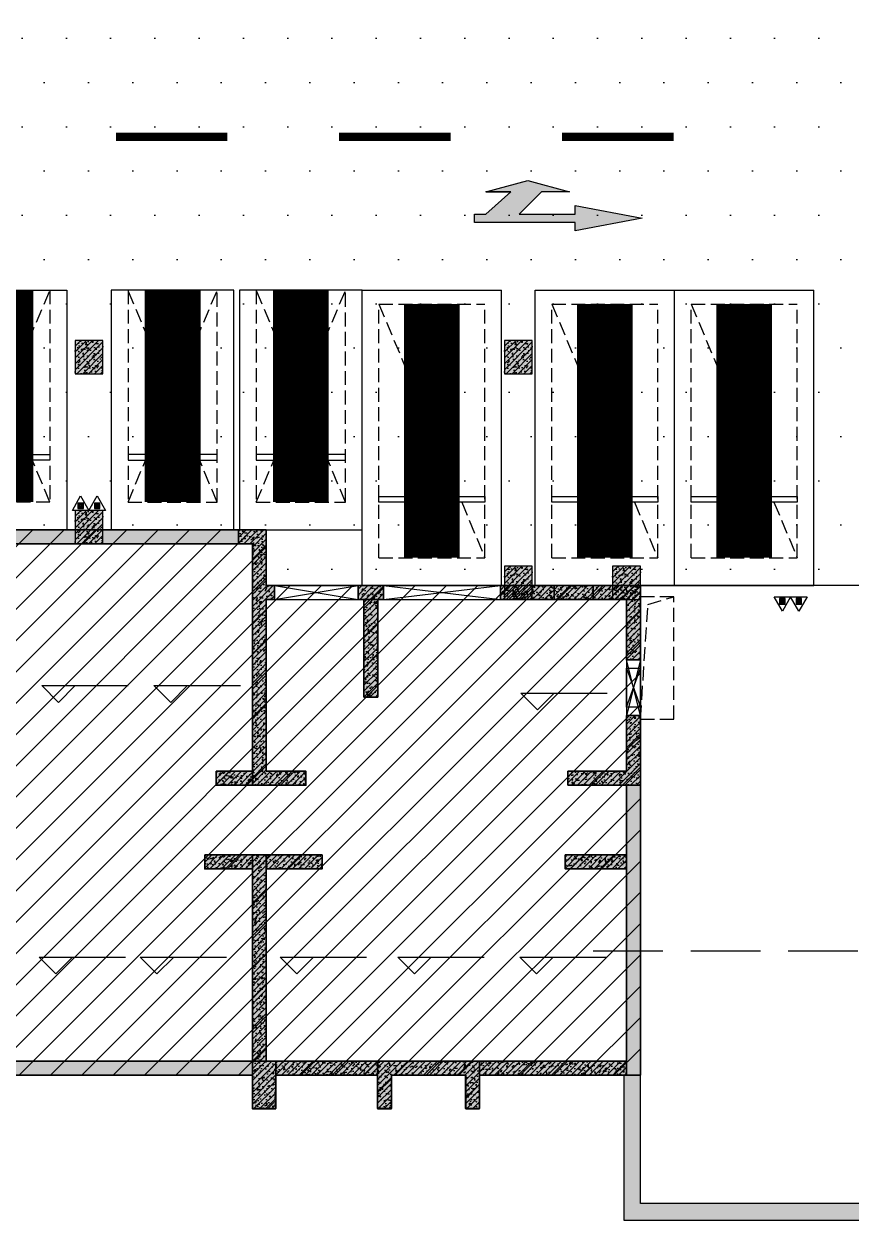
# Model space of a CAD drawing. Extents: x -1338203 to 1886333, y -783476 to 1038610.
# Drawn here: x 622730 to 637563, y 181499 to 202955 of the extents above; entities that cross this region are included whole.
import ezdxf

# ---------------------------------------------------------------- set-up
doc = ezdxf.new("R2010")
doc.units = 0
doc.header["$LTSCALE"] = 1000
doc.header["$MEASUREMENT"] = 0
for name, pattern in [('$2$DASH', [0.35, 0.25, -0.1]), ('A-001-平面B2$0$__DASH', [0.35, 0.25, -0.1]), ('DASH', [0.35, 0.25, -0.1])]:
    doc.linetypes.add(name, pattern=pattern)
for name, color, linetype in [('$0$0A-O-HOLE', 52, 'Continuous'), ('$0$DIM_SYMB', 3, 'Continuous'), ('0A-P-PKNG-LINE', 9, 'Continuous'), ('A-001-平面参照B1$0$0A-ELEV-PATT', 8, 'Continuous'), ('A-001-平面参照B1$0$AUDIT_D_220531184525-2', 40, 'Continuous'), ('A-001-车位参照B1$0$A-001-车位参照B1$0$0A-P-PKNG-CAR(A)', 43, 'Continuous'), ('A-001-车位参照B1$0$A-001-车位参照B1$0$0A-P-PKNG-CAR(B)', 21, 'Continuous'), ('A-17-平面B1$0$0A-A-SYMB-ELEV', 150, 'Continuous'), ('p-a-mini', 150, 'Continuous'), ('p-a-regular', 5, 'Continuous'), ('S001地下一墙柱$0$S001地下一墙柱$0$0S-CC-LINE', 52, 'Continuous'), ('S001地下一墙柱$0$S001地下一墙柱$0$0S-CW-HATCH', 251, 'Continuous'), ('S001地下一墙柱$0$S001地下一墙柱$0$0S-CW-HATCH-UP', 251, 'Continuous'), ('S001地下一墙柱$0$S001地下一墙柱$0$0S-CW-LINE', 72, 'Continuous'), ('S17柱墙B1_1$0$0S-CC-LINE', 52, 'Continuous'), ('S17柱墙B1_1$0$0S-CW-HATCH', 251, 'Continuous'), ('S17柱墙B1_1$0$0S-CW-HATCH-UP', 251, 'Continuous'), ('S17柱墙B1_1$0$0S-CW-LINE', 72, 'Continuous'), ('S17柱墙B1_1$0$0S-S-HOLE', 55, 'Continuous'), ('中心线', 42, 'Continuous'), ('地面指向箭头', 7, 'Continuous'), ('负一层消火栓$0$0P-EQUIP-FH', 7, 'Continuous')]:
    doc.layers.add(name, color=color, linetype=linetype)
doc.layers.add('AAD-A-PROOF', color=30, linetype='Continuous', plot=False)
pattern_1 = [(45, (0, 0), (-53.03301, 53.03301), []), (50, (0, 0), (215.17805, -18.82564), [22.5, -247.5]), (355, (0, 0), (-41.6254, 225.6576), [18, -198]), (100.4514, (17.93, -1.57), (173.5528, 206.8319), [19.1221, -210.3426]), (46.1842, (0, 60), (320.1723, -49.6557), [33.75, -371.25]), (96.6356, (26.68, 55.86), (280.3988, 292.2354), [28.683, -315.514]), (351.1842, (0, 60), (280.3986, 292.2356), [27, -297]), (21, (30, 45), (179.0721, -120.78567), [22.5, -247.5]), (326, (30, 45), (72.9946, 217.545), [18, -198]), (71.4514, (44.92, 34.93), (252.0668, 96.75915), [19.1221, -210.3426]), (37.5, (0, 0), (3.64796, 99.86816), [0, -195.6, 0, -201, 0, -198.75]), (7.5, (0, 0), (78.92086, 118.32351), [0, -114.6, 0, -191.1, 0, -75.75]), (327.5, (-66.9, 0), (160.14673, -6.76646), [0, -75, 0, -234, 0, -310.5]), (317.5, (-96.9, 0), (174.95585, 30.0315), [0, -97.5, 0, -155.4, 0, -220.5])]
pattern_2 = [(45, (-973707.43, 498509.825), (-53.0330086, 53.0330086), []), (50, (-973707.43, 498509.83), (215.178055, -18.82564), [22.5, -247.5]), (355, (-973707.43, 498509.83), (-41.6254, 225.65764), [18, -198]), (100.4514, (-973689.5, 498508.26), (173.552815, 206.831863), [19.122057, -210.342634]), (46.1842, (-973707.43, 498569.83), (320.172315, -49.655704), [33.75, -371.25]), (96.6356, (-973680.75, 498565.7), (280.39881, 292.23536), [28.68309, -315.5139]), (351.1842, (-973707.43, 498569.83), (280.39858, 292.23558), [27, -297]), (21, (-973677.43, 498554.83), (179.072116, -120.785667), [22.5, -247.5]), (326, (-973677.43, 498554.83), (72.9946, 217.545014), [18, -198]), (71.4514, (-973662.5, 498544.76), (252.06679, 96.75915), [19.122057, -210.342634]), (37.5, (-973707.43, 498509.825), (3.6479566, 99.868156), [0, -195.6, 0, -201, 0, -198.75]), (7.5, (-973707.43, 498509.83), (78.920861, 118.323514), [0, -114.6, 0, -191.1, 0, -75.75]), (327.5, (-973774.33, 498509.825), (160.146731, -6.7664615), [0, -75, 0, -234, 0, -310.5]), (317.5, (-973804.33, 498509.83), (174.95585, 30.031495), [0, -97.5, 0, -155.4, 0, -220.5])]
pattern_3 = [(45, (0, 0), (-53.03301, 53.03301), []), (50, (0, 0), (215.17805, -18.82564), [22.5, -247.5]), (355, (0, 0), (-41.6254, 225.6576), [18, -198]), (100.4514, (17.93, -1.57), (173.5528, 206.8319), [19.1221, -210.3426]), (46.1842, (0, 60), (320.1723, -49.6557), [33.75, -371.25]), (96.6356, (26.68, 55.86), (280.3988, 292.2354), [28.683, -315.514]), (351.1842, (0, 60), (280.3986, 292.2356), [27, -297]), (21, (30, 45), (179.0721, -120.78567), [22.5, -247.5]), (326, (30, 45), (72.9946, 217.545), [18, -198]), (71.4514, (44.92, 34.93), (252.0668, 96.75915), [19.1221, -210.3426]), (37.5, (0, 0), (3.64796, 99.86816), [0, -195.6, 0, -201, 0, -198.75]), (7.5, (0, 0), (78.92086, 118.32351), [0, -114.6, 0, -191.1, 0, -75.75]), (327.5, (-66.9, 0), (160.14673, -6.76646), [0, -75, 0, -234, 0, -310.5]), (317.5, (-96.9, 0), (174.95585, 30.0315), [0, -97.5, 0, -155.4, 0, -220.5])]

# ---------------------------------------------------------------- blocks, each defined once
blk = doc.blocks.new('A-001-平面参照B1')
at = {"layer": 'A-001-平面参照B1$0$0A-ELEV-PATT'}
h = blk.add_hatch(dxfattribs=at)
h.set_pattern_fill('DOTS', color=256, scale=500)
h.set_pattern_definition([(0, (-766365.4, -306889.1), (396.875, 793.75), [0, -793.75])])
h.paths.add_polyline_path([(-147679, -109440), (-147679, -97910), (-102629, -97910), (-102629, -114010), (-139289, -114010), (-139289, -113010), (-147319, -113008), (-147319, -109438)])
at = {"layer": 'A-001-平面参照B1$0$AUDIT_D_220531184525-2'}
blk.add_lwpolyline([(-147679, -109440), (-147679, -97910), (-102629, -97910), (-102629, -114010), (-139289, -114010), (-139289, -113010), (-147319, -113008), (-147319, -109438), (-147679, -109440)], dxfattribs=at)
blk = doc.blocks.new('A$C2C814229')
at = {"layer": '$0$0A-O-HOLE', "linetype": 'DASH'}
blk.add_lwpolyline([(-131979, -114208), (-132579, -114208), (-132579, -116408), (-131979, -116408)], close=True, dxfattribs=at)
blk.add_lwpolyline([(-132579, -116408), (-132445, -114351), (-131979, -114208)], dxfattribs=at)
blk = doc.blocks.new('S17柱墙B1_1')
at = {"layer": 'S17柱墙B1_1$0$0S-CW-HATCH'}
h = blk.add_hatch(color=256, dxfattribs=at)
h.dxf.hatch_style = 1
h.paths.add_polyline_path([(41790, 4240), (35925, 4240), (35925, -90), (35675, -90), (35675, 4490), (41790, 4490)])
h = blk.add_hatch(color=256, dxfattribs=at)
h.dxf.hatch_style = 1
h.paths.add_polyline_path([(42440, 3240), (42290, 3240), (42290, 160), (43000, 160), (43000, -90), (42040, -90), (42040, 3400), (42040, 4240), (41790, 4240), (41790, 4490), (42290, 4490), (42290, 3490), (42440, 3490)])
h = blk.add_hatch(color=256, dxfattribs=at)
h.dxf.hatch_style = 1
h.paths.add_polyline_path([(43940, 3490), (44390, 3490), (44390, 3240), (43940, 3240)])
h = blk.add_hatch(color=256, dxfattribs=at)
h.dxf.hatch_style = 1
h.paths.add_polyline_path([(46490, 3240), (47450, 3240), (47450, 3490), (46490, 3490)])
h = blk.add_hatch(color=256, dxfattribs=at)
h.dxf.hatch_style = 1
h.paths.add_polyline_path([(47450, 3240), (48150, 3240), (48150, 3490), (47450, 3490)])
h = blk.add_hatch(color=256, dxfattribs=at)
h.dxf.hatch_style = 1
h.paths.add_polyline_path([(48150, 3240), (48750, 3240), (48750, 2160), (49000, 2160), (49000, 3490), (48150, 3490), (48150, 3240)])
h = blk.add_hatch(color=256, dxfattribs=at)
h.dxf.hatch_style = 1
h.paths.add_polyline_path([(44040, 3240), (44290, 3240), (44290, 1490), (44040, 1490)])
h = blk.add_hatch(color=256, dxfattribs=at)
h.dxf.hatch_style = 1
h.paths.add_polyline_path([(47700, -90), (47700, 161), (48750, 160), (48750, 1160), (49000, 1160), (49000, -90), (47700, -90)])
h = blk.add_hatch(color=256, dxfattribs=at)
h.dxf.hatch_style = 1
h.paths.add_polyline_path([(41390, 160), (42040, 160), (42040, -90), (41390, -90)])
h = blk.add_hatch(color=256, dxfattribs=at)
h.dxf.hatch_style = 1
h.paths.add_polyline_path([(48750, -5290), (48750, -90), (49000, -90), (49000, -5290)])
h = blk.add_hatch(color=256, dxfattribs=at)
h.dxf.hatch_style = 1
h.paths.add_polyline_path([(41185, -1340), (42040, -1340), (42040, -1590), (41185, -1590)])
h = blk.add_hatch(color=256, dxfattribs=at)
h.dxf.hatch_style = 1
h.paths.add_polyline_path([(42290, -5040), (42290, -1340), (42040, -1340), (42040, -5040)])
h = blk.add_hatch(color=256, dxfattribs=at)
h.dxf.hatch_style = 1
h.paths.add_polyline_path([(42290, -1340), (43290, -1340), (43290, -1590), (42290, -1590)])
h = blk.add_hatch(color=256, dxfattribs=at)
h.dxf.hatch_style = 1
h.paths.add_polyline_path([(47650, -1340), (48750, -1340), (48750, -1590), (47650, -1590)])
h = blk.add_hatch(color=256, dxfattribs=at)
h.dxf.hatch_style = 1
h.paths.add_polyline_path([(36540, -5040), (42040, -5040), (42040, -5290), (36540, -5290)])
h = blk.add_hatch(color=256, dxfattribs=at)
h.dxf.hatch_style = 1
h.paths.add_polyline_path([(42040, -5040), (42460, -5040), (42460, -5890), (42040, -5890)])
h = blk.add_hatch(color=256, dxfattribs=at)
h.dxf.hatch_style = 1
h.paths.add_polyline_path([(42460, -5040), (44285, -5040), (44285, -5290), (42460, -5290)])
h = blk.add_hatch(color=256, dxfattribs=at)
h.dxf.hatch_style = 1
h.paths.add_polyline_path([(46115, -5890), (45865, -5890), (45865, -5290), (45200, -5290), (44535, -5290), (44535, -5890), (44285, -5890), (44285, -5040), (45200, -5040), (46115, -5040)])
h = blk.add_hatch(color=256, dxfattribs=at)
h.dxf.hatch_style = 1
h.paths.add_polyline_path([(46115, -5040), (48750, -5040), (48750, -5290), (46115, -5290)])
at = {"layer": 'S17柱墙B1_1$0$0S-CW-HATCH-UP'}
h = blk.add_hatch(dxfattribs=at)
h.set_pattern_fill('钢筋混凝土', color=256, scale=30)
h.set_pattern_definition(pattern_1)
h.paths.add_polyline_path([(41790, 4240), (35925, 4240), (35925, -90), (35675, -90), (35675, 4490), (41790, 4490)])
h = blk.add_hatch(dxfattribs=at)
h.set_pattern_fill('钢筋混凝土', color=256, scale=30)
h.set_pattern_definition(pattern_2)
h.paths.add_polyline_path([(42440, 3240), (42290, 3240), (42290, 160), (43000, 160), (43000, -90), (42040, -90), (42040, 3400), (42040, 4240), (41790, 4240), (41790, 4490), (42290, 4490), (42290, 3490), (42440, 3490)])
h = blk.add_hatch(dxfattribs=at)
h.set_pattern_fill('钢筋混凝土', color=256, scale=30)
h.set_pattern_definition(pattern_2)
h.paths.add_polyline_path([(43940, 3490), (44390, 3490), (44390, 3240), (43940, 3240)])
h = blk.add_hatch(dxfattribs=at)
h.set_pattern_fill('钢筋混凝土', color=256, scale=30)
h.set_pattern_definition(pattern_3)
h.paths.add_polyline_path([(46490, 3240), (47450, 3240), (47450, 3490), (46490, 3490)])
h = blk.add_hatch(dxfattribs=at)
h.set_pattern_fill('钢筋混凝土', color=256, scale=30)
h.set_pattern_definition(pattern_3)
h.paths.add_polyline_path([(47450, 3240), (48150, 3240), (48150, 3490), (47450, 3490)])
h = blk.add_hatch(dxfattribs=at)
h.set_pattern_fill('钢筋混凝土', color=256, scale=30)
h.set_pattern_definition(pattern_3)
h.paths.add_polyline_path([(48150, 3240), (48750, 3240), (48750, 2160), (49000, 2160), (49000, 3490), (48150, 3490), (48150, 3240)])
h = blk.add_hatch(dxfattribs=at)
h.set_pattern_fill('钢筋混凝土', color=256, scale=30)
h.set_pattern_definition(pattern_1)
h.paths.add_polyline_path([(44040, 3240), (44290, 3240), (44290, 1490), (44040, 1490)])
h = blk.add_hatch(dxfattribs=at)
h.set_pattern_fill('钢筋混凝土', color=256, scale=30)
h.set_pattern_definition(pattern_3)
h.paths.add_polyline_path([(47700, -90), (47700, 161), (48750, 160), (48750, 1160), (49000, 1160), (49000, -90), (47700, -90)])
h = blk.add_hatch(dxfattribs=at)
h.set_pattern_fill('钢筋混凝土', color=256, scale=30)
h.set_pattern_definition([(45, (0, 1500), (-53.03301, 53.03301), []), (50, (0, 1500), (215.17805, -18.82564), [22.5, -247.5]), (355, (0, 1500), (-41.6254, 225.6576), [18, -198]), (100.4514, (17.93, 1498.43), (173.5528, 206.8319), [19.1221, -210.3426]), (46.1842, (0, 1560), (320.1723, -49.6557), [33.75, -371.25]), (96.6356, (26.68, 1555.86), (280.3988, 292.2354), [28.683, -315.514]), (351.1842, (0, 1560), (280.3986, 292.2356), [27, -297]), (21, (30, 1545), (179.0721, -120.7857), [22.5, -247.5]), (326, (30, 1545), (72.9946, 217.545), [18, -198]), (71.4514, (44.92, 1534.93), (252.0668, 96.7591), [19.1221, -210.3426]), (37.5, (0, 1500), (3.64796, 99.86816), [0, -195.6, 0, -201, 0, -198.75]), (7.5, (0, 1500), (78.92086, 118.3235), [0, -114.6, 0, -191.1, 0, -75.75]), (327.5, (-66.9, 1500), (160.14673, -6.76646), [0, -75, 0, -234, 0, -310.5]), (317.5, (-96.9, 1500), (174.95585, 30.0315), [0, -97.5, 0, -155.4, 0, -220.5])])
h.paths.add_polyline_path([(41390, 160), (42040, 160), (42040, -90), (41390, -90)])
h = blk.add_hatch(dxfattribs=at)
h.set_pattern_fill('钢筋混凝土', color=256, scale=30)
h.set_pattern_definition(pattern_1)
h.paths.add_polyline_path([(48750, -5290), (48750, -90), (49000, -90), (49000, -5290)])
h = blk.add_hatch(dxfattribs=at)
h.set_pattern_fill('钢筋混凝土', color=256, scale=30)
h.set_pattern_definition(pattern_1)
h.paths.add_polyline_path([(41185, -1340), (42040, -1340), (42040, -1590), (41185, -1590)])
h = blk.add_hatch(dxfattribs=at)
h.set_pattern_fill('钢筋混凝土', color=256, scale=30)
h.set_pattern_definition(pattern_1)
h.paths.add_polyline_path([(42290, -5040), (42290, -1340), (42040, -1340), (42040, -5040)])
h = blk.add_hatch(dxfattribs=at)
h.set_pattern_fill('钢筋混凝土', color=256, scale=30)
h.set_pattern_definition(pattern_1)
h.paths.add_polyline_path([(42290, -1340), (43290, -1340), (43290, -1590), (42290, -1590)])
h = blk.add_hatch(dxfattribs=at)
h.set_pattern_fill('钢筋混凝土', color=256, scale=30)
h.set_pattern_definition(pattern_1)
h.paths.add_polyline_path([(47650, -1340), (48750, -1340), (48750, -1590), (47650, -1590)])
h = blk.add_hatch(dxfattribs=at)
h.set_pattern_fill('钢筋混凝土', color=256, scale=30)
h.set_pattern_definition(pattern_1)
h.paths.add_polyline_path([(36540, -5040), (42040, -5040), (42040, -5290), (36540, -5290)])
h = blk.add_hatch(dxfattribs=at)
h.set_pattern_fill('钢筋混凝土', color=256, scale=30)
h.set_pattern_definition(pattern_1)
h.paths.add_polyline_path([(42040, -5040), (42460, -5040), (42460, -5890), (42040, -5890)])
h = blk.add_hatch(dxfattribs=at)
h.set_pattern_fill('钢筋混凝土', color=256, scale=30)
h.set_pattern_definition(pattern_1)
h.paths.add_polyline_path([(42460, -5040), (44285, -5040), (44285, -5290), (42460, -5290)])
h = blk.add_hatch(dxfattribs=at)
h.set_pattern_fill('钢筋混凝土', color=256, scale=30)
h.set_pattern_definition(pattern_1)
h.paths.add_polyline_path([(46115, -5890), (45865, -5890), (45865, -5290), (45200, -5290), (44535, -5290), (44535, -5890), (44285, -5890), (44285, -5040), (45200, -5040), (46115, -5040)])
h = blk.add_hatch(dxfattribs=at)
h.set_pattern_fill('钢筋混凝土', color=256, scale=30)
h.set_pattern_definition(pattern_1)
h.paths.add_polyline_path([(46115, -5040), (48750, -5040), (48750, -5290), (46115, -5290)])
at = {"layer": 'S17柱墙B1_1$0$0S-CC-LINE', "lineweight": 35}
blk.add_lwpolyline([(42040, -5040), (42460, -5040), (42460, -5890), (42040, -5890)], close=True, dxfattribs=at)
at = {"layer": 'S17柱墙B1_1$0$0S-CW-LINE', "lineweight": 35}
for points in [[(41790, 4240), (35925, 4240), (35925, -90), (35675, -90), (35675, 4490), (41790, 4490)], [(46490, 3240), (47450, 3240), (47450, 3490), (46490, 3490)], [(47450, 3240), (48150, 3240), (48150, 3490), (47450, 3490)], [(48150, 3240), (48750, 3240), (48750, 2160), (49000, 2160), (49000, 3490), (48150, 3490), (48150, 3240)], [(44040, 3240), (44290, 3240), (44290, 1490), (44040, 1490)], [(47700, -90), (47700, 161), (48750, 160), (48750, 1160), (49000, 1160), (49000, -90), (47700, -90)], [(41390, 160), (42040, 160), (42040, -90), (41390, -90)], [(48750, -5290), (48750, -90), (49000, -90), (49000, -5290)], [(41185, -1340), (42040, -1340), (42040, -1590), (41185, -1590)], [(42290, -5040), (42290, -1340), (42040, -1340), (42040, -5040)], [(42290, -1340), (43290, -1340), (43290, -1590), (42290, -1590)], [(47650, -1340), (48750, -1340), (48750, -1590), (47650, -1590)], [(36540, -5040), (42040, -5040), (42040, -5290), (36540, -5290)], [(42460, -5040), (44285, -5040), (44285, -5290), (42460, -5290)], [(46115, -5890), (45865, -5890), (45865, -5290), (45200, -5290), (44535, -5290), (44535, -5890), (44285, -5890), (44285, -5040), (45200, -5040), (46115, -5040)], [(46115, -5040), (48750, -5040), (48750, -5290), (46115, -5290)]]:
    blk.add_lwpolyline(points, close=True, dxfattribs=at)
for points in [[(42440, 3240), (42290, 3240), (42290, 160), (43000, 160), (43000, -90), (42040, -90), (42040, 3400), (42040, 4240), (41790, 4240), (41790, 4490), (42290, 4490), (42290, 3490), (42440, 3490), (42440, 3240)], [(43940, 3490), (44390, 3490), (44390, 3240), (43940, 3240), (43940, 3490)]]:
    blk.add_lwpolyline(points, dxfattribs=at)
at = {"layer": 'S17柱墙B1_1$0$0S-S-HOLE', "flags": 128}
for points in [[(42440, 3240), (43940, 3240), (43940, 3490), (42440, 3490)], [(48750, 1160), (49000, 1160), (49000, 2160), (48750, 2160)]]:
    blk.add_lwpolyline(points, close=True, dxfattribs=at)
for points in [[(42440, 3240), (43940, 3490)], [(42440, 3490), (43940, 3240)], [(44390, 3240), (46490, 3490)], [(44390, 3490), (46490, 3240)], [(49000, 1160), (48750, 2160)], [(49000, 2160), (48750, 1160)], [(48750, 1310), (49000, 2010)]]:
    blk.add_lwpolyline(points, dxfattribs=at)
at = {"layer": 'S17柱墙B1_1$0$0S-S-HOLE'}
blk.add_lwpolyline([(44390, 3240), (46490, 3240), (46490, 3490), (44390, 3490)], close=True, dxfattribs=at)
at = {"layer": 'S17柱墙B1_1$0$0S-S-HOLE', "elevation": 425, "flags": 128}
blk.add_lwpolyline([(49000, 1310), (48750, 1310), (48750, 2010), (49000, 2010)], close=True, dxfattribs=at)
blk.add_lwpolyline([(48750, 2010), (49000, 1310)], dxfattribs=at)
blk = doc.blocks.new('S001地下一墙柱')
at = {"layer": 'S001地下一墙柱$0$S001地下一墙柱$0$0S-CW-HATCH'}
h = blk.add_hatch(color=256, dxfattribs=at)
h.dxf.hatch_style = 1
h.paths.add_polyline_path([(-142219, -109610), (-142719, -109610), (-142719, -110210), (-142219, -110210)])
h = blk.add_hatch(color=256, dxfattribs=at)
h.dxf.hatch_style = 1
h.paths.add_polyline_path([(-134519, -109610), (-135019, -109610), (-135019, -110210), (-134519, -110210)])
h = blk.add_hatch(color=256, dxfattribs=at)
h.dxf.hatch_style = 1
h.paths.add_polyline_path([(-142219, -112660), (-142719, -112660), (-142719, -113260), (-142219, -113260)])
h = blk.add_hatch(color=256, dxfattribs=at)
h.dxf.hatch_style = 1
h.paths.add_polyline_path([(-134519, -113660), (-135019, -113660), (-135019, -114260), (-134519, -114260)])
h = blk.add_hatch(color=256, dxfattribs=at)
h.dxf.hatch_style = 1
h.paths.add_polyline_path([(-132579, -113660), (-133079, -113660), (-133079, -114260), (-132579, -114260)])
at = {"layer": 'S001地下一墙柱$0$S001地下一墙柱$0$0S-CW-HATCH', "ltscale": 0.002}
h = blk.add_hatch(color=256, dxfattribs=at)
h.dxf.hatch_style = 1
h.paths.add_polyline_path([(-132879, -122790), (-132879, -125390), (-109659, -125390), (-109659, -122440), (-109959, -122440), (-109959, -125090), (-132579, -125090), (-132579, -122790)])
at = {"layer": 'S001地下一墙柱$0$S001地下一墙柱$0$0S-CW-HATCH-UP'}
h = blk.add_hatch(dxfattribs=at)
h.set_pattern_fill('钢筋混凝土', color=256, scale=30)
h.set_pattern_definition([(45, (-109908.04, -100658.29), (-53.03301, 53.03301), []), (50, (-109908.04, -100658.29), (215.1781, -18.8256), [22.5, -247.5]), (355, (-109908.04, -100658.29), (-41.6254, 225.6576), [18, -198]), (100.4514, (-109890.1, -100659.86), (173.5528, 206.8319), [19.122, -210.3426]), (46.1842, (-109908.04, -100598.3), (320.1723, -49.6557), [33.75, -371.25]), (96.6356, (-109881.36, -100602.43), (280.3988, 292.2354), [28.683, -315.514]), (351.1842, (-109908.04, -100598.3), (280.3986, 292.2356), [27, -297]), (21, (-109878.04, -100613.29), (179.0721, -120.7857), [22.5, -247.5]), (326, (-109878.04, -100613.29), (72.9946, 217.545), [18, -198]), (71.4514, (-109863.11, -100623.35), (252.0668, 96.7591), [19.122, -210.3426]), (37.5, (-109908.04, -100658.29), (3.64796, 99.86816), [0, -195.6, 0, -201, 0, -198.75]), (7.5, (-109908.04, -100658.29), (78.92086, 118.3235), [0, -114.6, 0, -191.1, 0, -75.75]), (327.5, (-109974.94, -100658.29), (160.14673, -6.76646), [0, -75, 0, -234, 0, -310.5]), (317.5, (-110004.94, -100658.29), (174.95585, 30.0315), [0, -97.5, 0, -155.4, 0, -220.5])])
h.paths.add_polyline_path([(-142219, -109610), (-142719, -109610), (-142719, -110210), (-142219, -110210)])
h = blk.add_hatch(dxfattribs=at)
h.set_pattern_fill('钢筋混凝土', color=256, scale=30)
h.set_pattern_definition([(45, (-102208.04, -100658.29), (-53.03301, 53.03301), []), (50, (-102208.04, -100658.29), (215.1781, -18.8256), [22.5, -247.5]), (355, (-102208.04, -100658.29), (-41.6254, 225.6576), [18, -198]), (100.4514, (-102190.1, -100659.86), (173.5528, 206.8319), [19.122, -210.3426]), (46.1842, (-102208.04, -100598.3), (320.1723, -49.6557), [33.75, -371.25]), (96.6356, (-102181.36, -100602.43), (280.3988, 292.2354), [28.683, -315.514]), (351.1842, (-102208.04, -100598.3), (280.3986, 292.2356), [27, -297]), (21, (-102178.04, -100613.29), (179.0721, -120.7857), [22.5, -247.5]), (326, (-102178.04, -100613.29), (72.9946, 217.545), [18, -198]), (71.4514, (-102163.11, -100623.35), (252.0668, 96.7591), [19.122, -210.3426]), (37.5, (-102208.04, -100658.29), (3.64796, 99.86816), [0, -195.6, 0, -201, 0, -198.75]), (7.5, (-102208.04, -100658.29), (78.92086, 118.3235), [0, -114.6, 0, -191.1, 0, -75.75]), (327.5, (-102274.94, -100658.29), (160.14673, -6.76646), [0, -75, 0, -234, 0, -310.5]), (317.5, (-102304.94, -100658.29), (174.95585, 30.0315), [0, -97.5, 0, -155.4, 0, -220.5])])
h.paths.add_polyline_path([(-134519, -109610), (-135019, -109610), (-135019, -110210), (-134519, -110210)])
h = blk.add_hatch(dxfattribs=at)
h.set_pattern_fill('钢筋混凝土', color=256, scale=30)
h.set_pattern_definition([(45, (-109908.03, -103708.29), (-53.03301, 53.03301), []), (50, (-109908.03, -103708.29), (215.1781, -18.8256), [22.5, -247.5]), (355, (-109908.03, -103708.29), (-41.6254, 225.6576), [18, -198]), (100.4514, (-109890.1, -103709.86), (173.5528, 206.8319), [19.122, -210.3426]), (46.1842, (-109908.03, -103648.3), (320.1723, -49.6557), [33.75, -371.25]), (96.6356, (-109881.35, -103652.43), (280.3988, 292.2354), [28.683, -315.514]), (351.1842, (-109908.03, -103648.3), (280.3986, 292.2356), [27, -297]), (21, (-109878.03, -103663.29), (179.0721, -120.7857), [22.5, -247.5]), (326, (-109878.03, -103663.29), (72.9946, 217.545), [18, -198]), (71.4514, (-109863.1, -103673.35), (252.0668, 96.7591), [19.122, -210.3426]), (37.5, (-109908.03, -103708.29), (3.64796, 99.86816), [0, -195.6, 0, -201, 0, -198.75]), (7.5, (-109908.03, -103708.29), (78.92086, 118.3235), [0, -114.6, 0, -191.1, 0, -75.75]), (327.5, (-109974.93, -103708.29), (160.14673, -6.76646), [0, -75, 0, -234, 0, -310.5]), (317.5, (-110004.93, -103708.29), (174.95585, 30.0315), [0, -97.5, 0, -155.4, 0, -220.5])])
h.paths.add_polyline_path([(-142219, -112660), (-142719, -112660), (-142719, -113260), (-142219, -113260)])
h = blk.add_hatch(dxfattribs=at)
h.set_pattern_fill('钢筋混凝土', color=256, scale=30)
h.set_pattern_definition([(45, (-102208.03, -104708.29), (-53.03301, 53.03301), []), (50, (-102208.03, -104708.3), (215.1781, -18.8256), [22.5, -247.5]), (355, (-102208.03, -104708.3), (-41.6254, 225.6576), [18, -198]), (100.4514, (-102190.1, -104709.86), (173.5528, 206.8319), [19.122, -210.3426]), (46.1842, (-102208.03, -104648.3), (320.1723, -49.6557), [33.75, -371.25]), (96.6356, (-102181.35, -104652.43), (280.3988, 292.2354), [28.683, -315.514]), (351.1842, (-102208.03, -104648.3), (280.3986, 292.2356), [27, -297]), (21, (-102178.03, -104663.3), (179.0721, -120.7857), [22.5, -247.5]), (326, (-102178.03, -104663.3), (72.9946, 217.545), [18, -198]), (71.4514, (-102163.1, -104673.36), (252.0668, 96.7591), [19.122, -210.3426]), (37.5, (-102208.03, -104708.29), (3.64796, 99.86816), [0, -195.6, 0, -201, 0, -198.75]), (7.5, (-102208.03, -104708.29), (78.92086, 118.3235), [0, -114.6, 0, -191.1, 0, -75.75]), (327.5, (-102274.93, -104708.29), (160.14673, -6.76646), [0, -75, 0, -234, 0, -310.5]), (317.5, (-102304.93, -104708.29), (174.95585, 30.0315), [0, -97.5, 0, -155.4, 0, -220.5])])
h.paths.add_polyline_path([(-134519, -113660), (-135019, -113660), (-135019, -114260), (-134519, -114260)])
h = blk.add_hatch(dxfattribs=at)
h.set_pattern_fill('钢筋混凝土', color=256, scale=30)
h.set_pattern_definition([(45, (-100268.05, -104708.3), (-53.03301, 53.03301), []), (50, (-100268.05, -104708.3), (215.1781, -18.8256), [22.5, -247.5]), (355, (-100268.05, -104708.3), (-41.6254, 225.6576), [18, -198]), (100.4514, (-100250.12, -104709.87), (173.5528, 206.8319), [19.122, -210.3426]), (46.1842, (-100268.05, -104648.3), (320.1723, -49.6557), [33.75, -371.25]), (96.6356, (-100241.37, -104652.44), (280.3988, 292.2354), [28.683, -315.514]), (351.1842, (-100268.05, -104648.3), (280.3986, 292.2356), [27, -297]), (21, (-100238.05, -104663.3), (179.0721, -120.7857), [22.5, -247.5]), (326, (-100238.05, -104663.3), (72.9946, 217.545), [18, -198]), (71.4514, (-100223.13, -104673.37), (252.0668, 96.7591), [19.122, -210.3426]), (37.5, (-100268.05, -104708.3), (3.64796, 99.86816), [0, -195.6, 0, -201, 0, -198.75]), (7.5, (-100268.05, -104708.3), (78.92086, 118.3235), [0, -114.6, 0, -191.1, 0, -75.75]), (327.5, (-100334.95, -104708.3), (160.14673, -6.76646), [0, -75, 0, -234, 0, -310.5]), (317.5, (-100364.95, -104708.3), (174.95585, 30.0315), [0, -97.5, 0, -155.4, 0, -220.5])])
h.paths.add_polyline_path([(-132579, -113660), (-133079, -113660), (-133079, -114260), (-132579, -114260)])
at = {"layer": 'S001地下一墙柱$0$S001地下一墙柱$0$0S-CW-HATCH-UP', "ltscale": 0.002}
h = blk.add_hatch(dxfattribs=at)
h.set_pattern_fill('钢筋混凝土', color=256, scale=30)
h.set_pattern_definition([(45, (-766365.37, -306889.07), (-53.033009, 53.033009), []), (50, (-766365.37, -306889.07), (215.178055, -18.82564), [22.5, -247.5]), (355, (-766365.37, -306889.07), (-41.6254, 225.65764), [18, -198]), (100.4514, (-766347.44, -306890.64), (173.552815, 206.83186), [19.12206, -210.342634]), (46.1842, (-766365.37, -306829.07), (320.17231, -49.6557), [33.75, -371.25]), (96.6356, (-766338.7, -306833.2), (280.39881, 292.23536), [28.68309, -315.5139]), (351.1842, (-766365.37, -306829.07), (280.39858, 292.23558), [27, -297]), (21, (-766335.37, -306844.07), (179.072116, -120.785667), [22.5, -247.5]), (326, (-766335.37, -306844.07), (72.9946, 217.54501), [18, -198]), (71.4514, (-766320.44, -306854.14), (252.06679, 96.75915), [19.12206, -210.342634]), (37.5, (-766365.37, -306889.07), (3.647957, 99.868156), [0, -195.6, 0, -201, 0, -198.75]), (7.5, (-766365.37, -306889.07), (78.920861, 118.323514), [0, -114.6, 0, -191.1, 0, -75.75]), (327.5, (-766432.27, -306889.07), (160.146731, -6.7664615), [0, -75, 0, -234, 0, -310.5]), (317.5, (-766462.27, -306889.07), (174.95585, 30.031495), [0, -97.5, 0, -155.4, 0, -220.5])])
h.paths.add_polyline_path([(-132879, -122790), (-132879, -125390), (-109659, -125390), (-109659, -122440), (-109959, -122440), (-109959, -125090), (-132579, -125090), (-132579, -122790)])
at = {"layer": 'S001地下一墙柱$0$S001地下一墙柱$0$0S-CC-LINE'}
for points in [[(-142219, -109610), (-142719, -109610), (-142719, -110210), (-142219, -110210)], [(-134519, -109610), (-135019, -109610), (-135019, -110210), (-134519, -110210)], [(-142219, -112660), (-142719, -112660), (-142719, -113260), (-142219, -113260)], [(-134519, -113660), (-135019, -113660), (-135019, -114260), (-134519, -114260)], [(-132579, -113660), (-133079, -113660), (-133079, -114260), (-132579, -114260)]]:
    blk.add_lwpolyline(points, close=True, dxfattribs=at)
at = {"layer": 'S001地下一墙柱$0$S001地下一墙柱$0$0S-CW-LINE', "ltscale": 0.002}
blk.add_lwpolyline([(-132879, -122790), (-132879, -125390), (-109659, -125390), (-109659, -122440), (-109959, -122440), (-109959, -125090), (-132579, -125090), (-132579, -122790), (-132879, -122790)], dxfattribs=at)
blk.add_blockref('S17柱墙B1_1', (-181579, -117500))
blk = doc.blocks.new('负一层消火栓$0$$TwtSys$00000546')
h = blk.add_hatch()
h.set_pattern_fill('ANSI31', color=256, scale=200, style=0)
h.set_pattern_definition([(45, (-38543.802, -6670.83), (-17.67767, 17.67767), [])])
h.paths.add_polyline_path([(-65, 174), (65, 174), (65, 44), (-65, 44)])
for points in [[(0, 344), (-198, 0), (198, 0)], [(-65, 174), (65, 174), (65, 44), (-65, 44)]]:
    blk.add_lwpolyline(points, close=True)
blk = doc.blocks.new('负一层消火栓')
at = {"layer": '负一层消火栓$0$0P-EQUIP-FH', "xscale": -0.75, "yscale": 0.75, "zscale": 0.75}
for p in [(-142618, -112660), (-142320, -112660)]:
    blk.add_blockref('负一层消火栓$0$$TwtSys$00000546', p, dxfattribs=at)
at = {"layer": '负一层消火栓$0$0P-EQUIP-FH', "xscale": -0.75, "yscale": 0.75, "zscale": 0.75, "rotation": 180}
for p in [(-130035, -114210), (-129738, -114210)]:
    blk.add_blockref('负一层消火栓$0$$TwtSys$00000546', p, dxfattribs=at)
blk = doc.blocks.new('剖面位置')
at = {"layer": '$0$DIM_SYMB', "linetype": '$2$DASH', "ltscale": 5}
blk.add_lwpolyline([(-133429, -120561), (-109859, -120561)], dxfattribs=at)
blk.add_lwpolyline([(-133429, -120561), (-109859, -120561)], dxfattribs=at)
blk = doc.blocks.new('直行右转或左转')
at = {"layer": '地面指向箭头'}
blk.add_hatch(color=251, dxfattribs=at).paths.add_polyline_path([(3219528, 2452519), (3218327, 2452294), (3218327, 2452444), (3217325, 2452444), (3217726, 2452044), (3218227, 2452044), (3217476, 2451843), (3216725, 2452044), (3217175, 2452044), (3216725, 2452444), (3216524, 2452444), (3216524, 2452594), (3218327, 2452594), (3218327, 2452745)])
at = {"layer": '地面指向箭头', "color": 251}
blk.add_lwpolyline([(3216725, 2452044), (3217175, 2452044), (3216725, 2452044), (3217476, 2451843), (3218227, 2452044), (3217726, 2452044), (3217325, 2452444), (3218327, 2452444), (3218327, 2452294), (3219528, 2452519), (3218327, 2452745), (3218327, 2452594), (3216524, 2452594), (3216524, 2452444), (3216725, 2452444), (3217175, 2452044)], dxfattribs=at)
blk = doc.blocks.new('A$C9cb663f1')
at = {"layer": '中心线', "color": 251, "const_width": 150}
for points in [[(211734, -160832), (213734, -160832)], [(215734, -160832), (217734, -160832)], [(219734, -160832), (221734, -160832)]]:
    blk.add_lwpolyline(points, dxfattribs=at)
at = {"layer": '地面指向箭头', "color": 251, "linetype": 'Continuous', "xscale": -1, "rotation": 180}
blk.add_blockref('直行右转或左转', (-2998358, 2290228), dxfattribs=at)
blk = doc.blocks.new('A-001-车位参照B1$0$A-001-车位参照B1$0$A-001-车位参照B1$0$ddd')
for p, q in [((0, 2500), (5300, 2500)), ((0, 2500), (0, 0)), ((5300, 2500), (5300, 0)), ((0, 0), (5300, 0))]:
    blk.add_line(p, q)
at = {"linetype": 'A-001-平面B2$0$__DASH'}
for p, q in [((500, 2200), (500, 300)), ((500, 2200), (5050, 2200)), ((5050, 2200), (5050, 300)), ((500, 300), (5050, 300))]:
    blk.add_line(p, q, dxfattribs=at)
blk.add_lwpolyline([(5050, 2200), (500, 300)], dxfattribs=at)
blk.add_lwpolyline([(1500, 300), (1500, 2200), (1600, 2200), (1600, 300)], close=True)
at = {"layer": 'p-a-regular', "ltscale": 0.002, "const_width": 1000}
blk.add_lwpolyline([(500, 1250), (5050, 1250)], dxfattribs=at)
blk = doc.blocks.new('A-001-车位参照B1$0$A-001-车位参照B1$0$A-001-车位参照B1$0$A$C43AE5A3B')
at = {"color": 241}
blk.add_lwpolyline([(2500, 0), (2500, 4300), (300, 4300), (300, 0)], close=True, dxfattribs=at)
at = {"color": 241, "linetype": 'DASH'}
for points in [[(2200, 0), (2200, 3800), (600, 3800), (600, 0), (2200, 0)], [(600, 3800), (2200, 0)], [(2200, 3800), (600, 0)]]:
    blk.add_lwpolyline(points, dxfattribs=at)
at = {"color": 241}
blk.add_lwpolyline([(2200, 3050), (600, 3050), (600, 2950), (2200, 2950), (2200, 3050)], dxfattribs=at)
at = {"layer": 'p-a-mini', "ltscale": 0.002, "const_width": 1000}
blk.add_lwpolyline([(1400, 0), (1400, 3800)], dxfattribs=at)
blk = doc.blocks.new('A-17-平面B1')
at = {"layer": 'A-17-平面B1$0$0A-A-SYMB-ELEV'}
for p, q in [((38565, 1396), (38265, 1696)), ((38265, 1696), (39814, 1696)), ((38565, 1396), (38865, 1696)), ((40576, 1396), (40276, 1696)), ((40276, 1696), (41825, 1696)), ((40576, 1396), (40876, 1696)), ((47152, 1263), (46852, 1563)), ((46852, 1563), (48401, 1563)), ((47152, 1263), (47452, 1563)), ((38515, -3473), (38215, -3173)), ((38215, -3173), (39764, -3173)), ((38515, -3473), (38815, -3173)), ((40329, -3473), (40029, -3173)), ((40029, -3173), (41578, -3173)), ((40329, -3473), (40629, -3173)), ((42837, -3473), (42537, -3173)), ((42537, -3173), (44086, -3173)), ((42837, -3473), (43137, -3173)), ((44948, -3473), (44648, -3173)), ((44648, -3173), (46197, -3173)), ((44948, -3473), (45248, -3173)), ((47137, -3473), (46837, -3173)), ((46837, -3173), (48386, -3173)), ((47137, -3473), (47437, -3173))]:
    blk.add_line(p, q, dxfattribs=at)

msp = doc.modelspace()

# ---------------------------------------------------------------- hatches: boundary and pattern name
at = {"ltscale": 0.002}
h = msp.add_hatch(dxfattribs=at)
h.set_pattern_fill('ANSI31', color=8, scale=250)
h.set_pattern_definition([(45, (321361.53, 273451.7), (-280.633, 280.633), [])])
h.paths.add_polyline_path([(569086.6, 192875.6), (568486.6, 192875.6), (568486.6, 184095.6), (571371.6, 184095.6), (571371.6, 183495.6), (571621.6, 183495.6), (571621.6, 184095.6), (572951.6, 184095.6), (572951.6, 183495.6), (573201.6, 183495.6), (573201.6, 184095.6), (575026.6, 184095.6), (575026.6, 183495.6), (575446.6, 183495.6), (575446.6, 184095.6), (594126.6, 184095.6), (594126.6, 183495.6), (594546.6, 183495.6), (594546.6, 184095.6), (596371.6, 184095.6), (596371.6, 183495.6), (596621.6, 183495.6), (596621.6, 184095.6), (597951.6, 184095.6), (597951.6, 183495.6), (598201.6, 183495.6), (598201.6, 184095.6), (604071.6, 184095.6), (604071.6, 183495.6), (604321.6, 183495.6), (604321.6, 184095.6), (605651.6, 184095.6), (605651.6, 183495.6), (605901.6, 183495.6), (605901.6, 184095.6), (607726.6, 184095.6), (607726.6, 183495.6), (608146.6, 183495.6), (608146.6, 184095.6), (626826.6, 184095.6), (626826.6, 183495.6), (627246.6, 183495.6), (627246.6, 184095.6), (629071.6, 184095.6), (629071.6, 183495.6), (629321.6, 183495.6), (629321.6, 184095.6), (630651.6, 184095.6), (630651.6, 183495.6), (630901.6, 183495.6), (630901.6, 184095.6), (633786.6, 184095.6), (633786.6, 192875.6), (631986.6, 192875.6), (627076.6, 192875.6), (627076.6, 193875.6), (619046.6, 193875.6), (619046.6, 197445.6), (615926.6, 197445.6), (615926.6, 193875.6), (607896.6, 193875.6), (607896.6, 192875.6), (607236.6, 192875.6), (604586.6, 192875.6), (597686.6, 192875.6), (597686.6, 193745.6), (595036.6, 193745.6), (595036.6, 192875.6), (594376.6, 192875.6), (594376.6, 193875.6), (586346.6, 193875.6), (586346.6, 197445.6), (583226.6, 197445.6), (583226.6, 193875.6), (575196.6, 193875.6), (575196.6, 192875.6), (570486.6, 192875.6), (570486.6, 193945.6), (569086.6, 193945.6)])

# ---------------------------------------------------------------- linework, layer by layer
at = {"color": 3, "flags": 128}
msp.add_lwpolyline([(608146.6, 184095.6), (626826.6, 184095.6), (626826.6, 183495.6), (627246.6, 183495.6), (627246.6, 184095.6), (629071.6, 184095.6), (629071.6, 183495.6), (629321.6, 183495.6), (629321.6, 184095.6), (630651.6, 184095.6), (630651.6, 183495.6), (630901.6, 183495.6), (630901.6, 184095.6), (633786.6, 184095.6), (633786.6, 192875.6), (631986.6, 192875.6), (627076.6, 192875.6), (627076.6, 193875.6), (619046.6, 193875.6)], dxfattribs=at)

# ---------------------------------------------------------------- block references
at = {"ltscale": 0.002}
for name, p in [('S001地下一墙柱', (766365.4, 306889.1)), ('负一层消火栓', (766365.4, 306889.1)), ('A$C9cb663f1', (412646.2, 361761.3)), ('A-17-平面B1', (584786.6, 189389.1))]:
    msp.add_blockref(name, p, dxfattribs=at)
msp.add_blockref('A-001-平面参照B1', (766365.4, 306889.1))
at = {"layer": '0A-P-PKNG-LINE', "ltscale": 0.002}
msp.add_blockref('A$C2C814229', (766365.4, 306889.1), dxfattribs=at)
at = {"layer": 'A-001-车位参照B1$0$A-001-车位参照B1$0$0A-P-PKNG-CAR(A)', "linetype": 'Continuous', "rotation": 90.00272354060814}
for p in [(631296.7, 192879.1), (634396.7, 192879.1), (636896.7, 192879.1)]:
    msp.add_blockref('A-001-车位参照B1$0$A-001-车位参照B1$0$A-001-车位参照B1$0$ddd', p, dxfattribs=at)
at = {"layer": 'A-001-车位参照B1$0$A-001-车位参照B1$0$0A-P-PKNG-CAR(B)', "xscale": -1, "rotation": 180}
msp.add_blockref('A-001-车位参照B1$0$A-001-车位参照B1$0$A-001-车位参照B1$0$A$C43AE5A3B', (620996.7, 198179.1), dxfattribs=at)
at = {"layer": 'A-001-车位参照B1$0$A-001-车位参照B1$0$0A-P-PKNG-CAR(B)', "rotation": 179.9999999999999}
for p in [(626796.7, 198179.1), (629096.7, 198179.1)]:
    msp.add_blockref('A-001-车位参照B1$0$A-001-车位参照B1$0$A-001-车位参照B1$0$A$C43AE5A3B', p, dxfattribs=at)
at = {"layer": 'AAD-A-PROOF'}
msp.add_blockref('剖面位置', (766365.4, 306889.1), dxfattribs=at)

doc.saveas('drawing.dxf')
